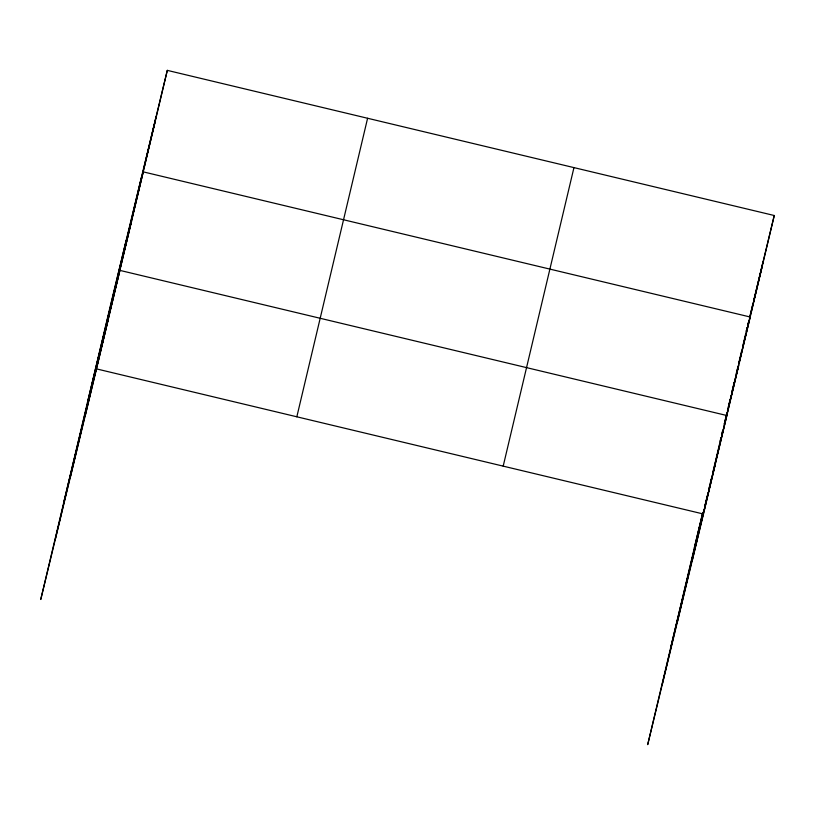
<?xml version="1.0" encoding="UTF-8"?>
<svg xmlns="http://www.w3.org/2000/svg" width="815" height="815" viewBox="0 0 815 815"><rect width="100%" height="100%" fill="white"/><g stroke="black" fill="none" stroke-linecap="round" stroke-linejoin="round"><path stroke-width="1.22" d="M55.44 538.756L126.213 240.221M70.589 476.174L141.352 177.639M85.28 415.426L156.042 116.902M167.299 70.365L111.512 300.969L40.75 599.494L96.537 368.9L167.299 70.365L774.25 215.506L703.488 514.031L647.701 744.635L702.622 512.941M296.833 416.791L367.596 118.267M503.191 466.139L573.954 167.615M662.391 683.887L702.968 512.727M677.53 621.315L704.099 509.253M704.68 506.787L707.308 495.703M708.765 489.55L709.641 485.852M710.222 483.387L711.393 478.466M712.85 472.303L715.478 461.229M716.059 458.764L719.564 443.981M720.154 441.516L721.031 437.828M721.611 435.363L722.773 430.442M726.878 413.144L724.24 424.279L726.878 413.348M728.345 406.95L730.108 399.523M731.575 393.339L734.213 382.194M736.271 373.535L737.443 368.584M738.91 362.39L741.548 351.255M743.015 345.061L745.654 333.926M746.245 331.45L747.121 327.732M692.23 560.567L738.645 364.774L731.585 393.91M762.993 262.043L738.93 363.541L750.187 317.004L143.246 171.863L87.46 402.467M144.021 167.656L155.278 121.119M120.304 267.656L131.572 221.12M64.1 500.981L119.887 270.386L726.837 415.518L708.53 491.211M96.954 366.169L108.212 319.643M746.255 331.206L747.131 327.599M749.474 317.921L752.999 303.343M753.59 300.918L755.648 292.412M755.943 291.2L774.25 215.506M750.961 312.787L762.219 266.261M694.4 547.609L702.632 513.593M720.165 441.129L721.031 437.523M721.621 435.108L722.783 430.3M727.469 410.923L731.289 395.122M727.255 412.798L738.512 366.261M671.051 646.122L704.119 509.436M704.7 507.001L708.235 492.423M703.905 511.311L715.163 464.774M96.537 368.9L703.488 514.031M748.302 322.781L747.712 325.256L748.302 322.781"/></g></svg>
